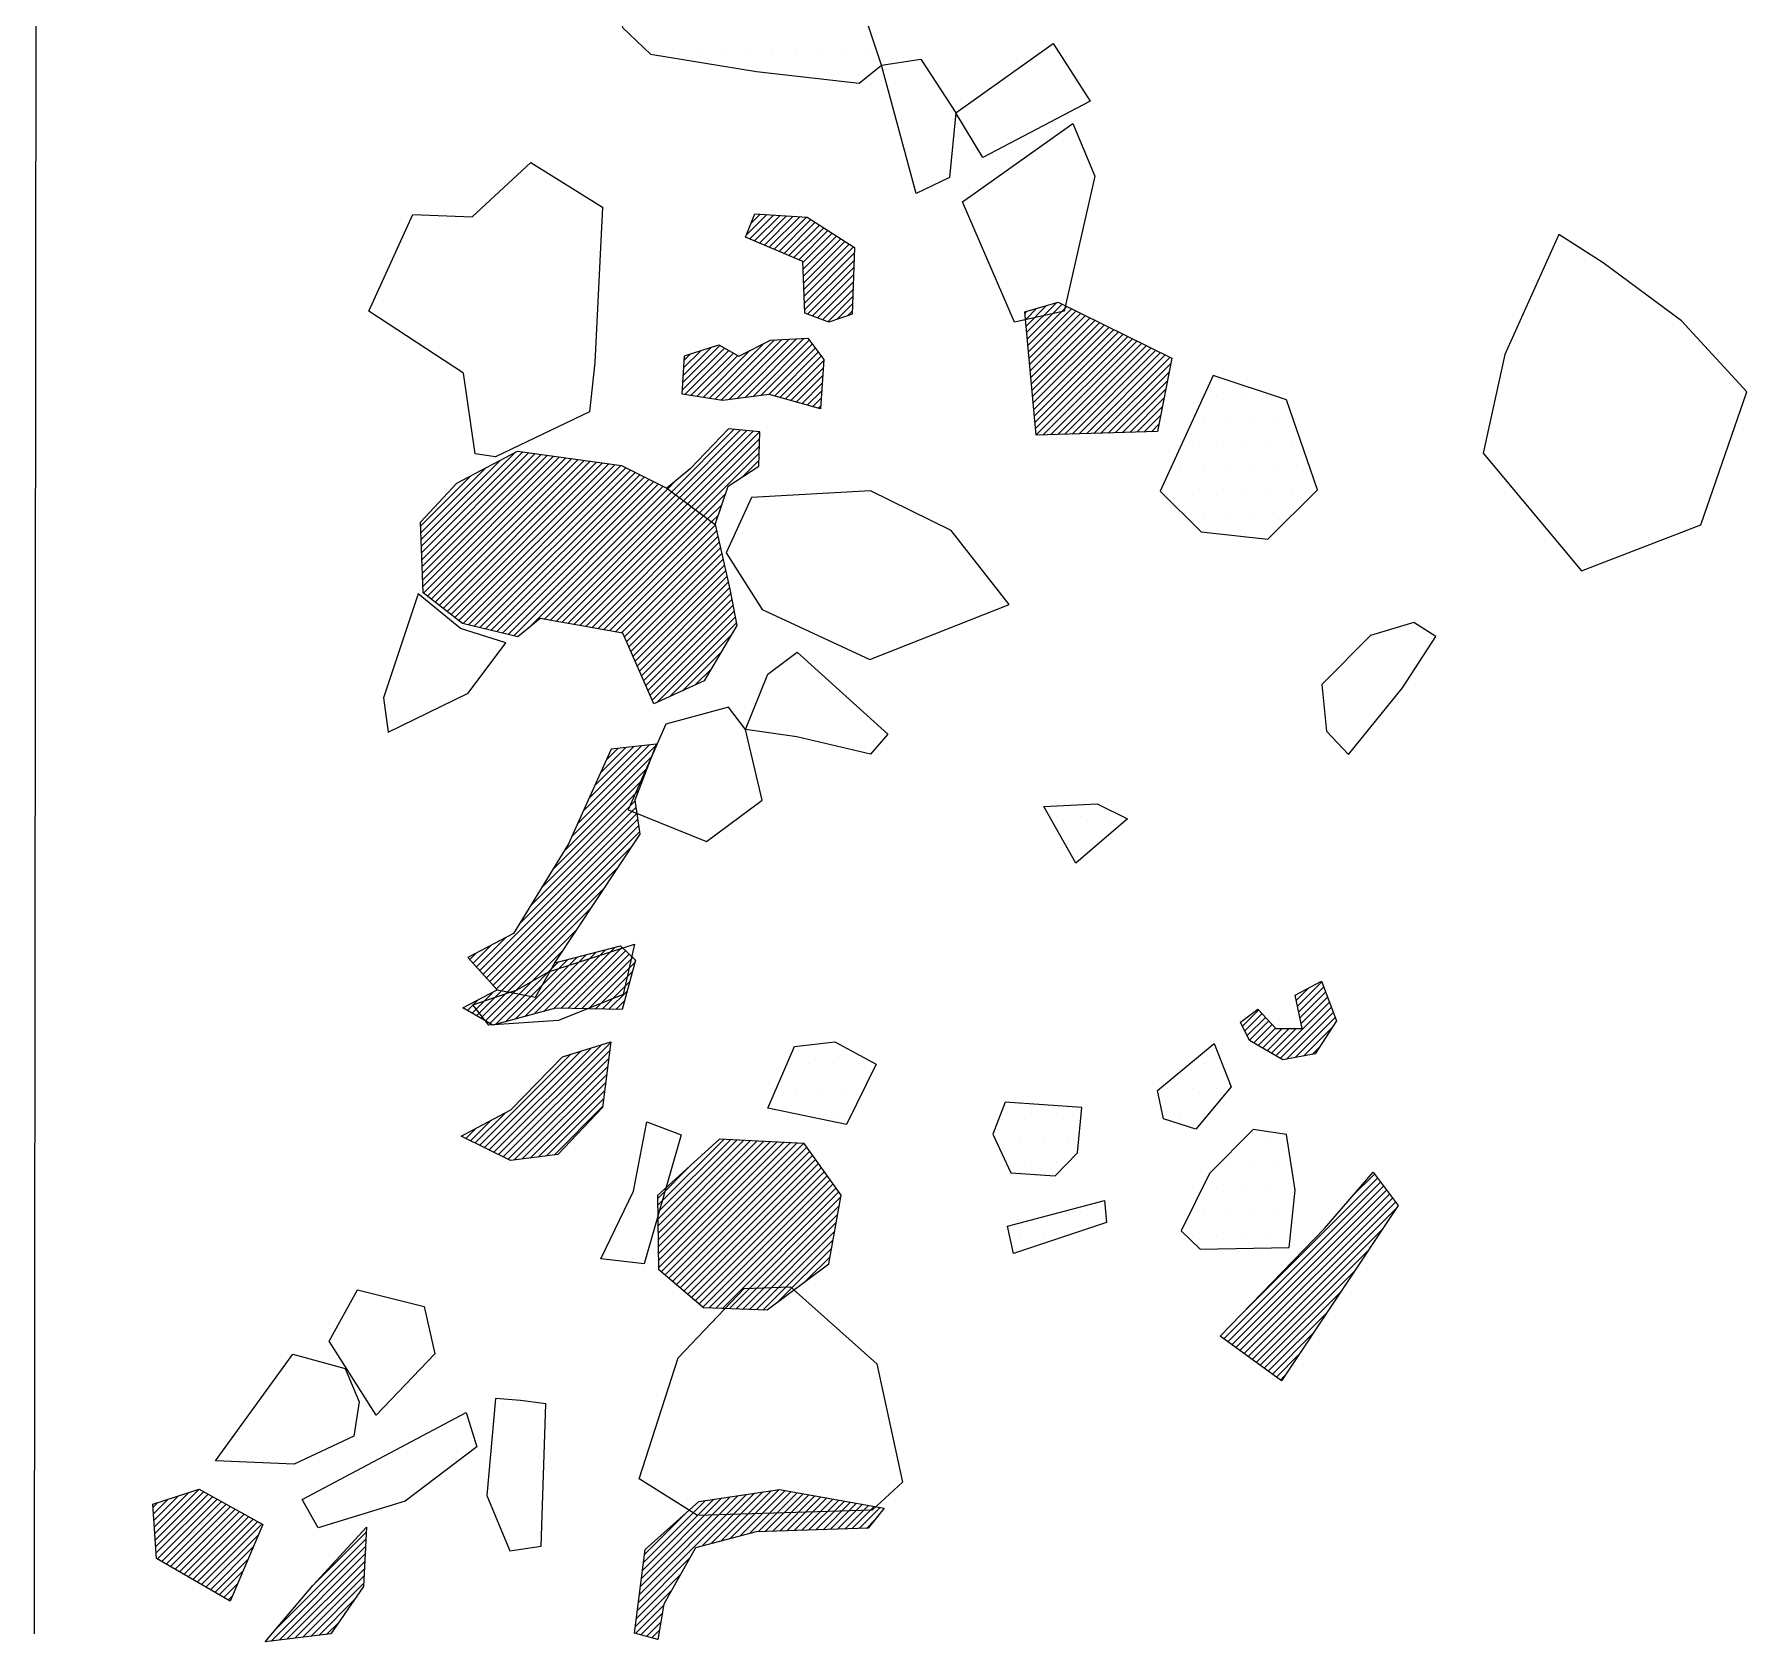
# Model space of a CAD drawing. Header units: metres. Extents: x 2 to 3.5, y -20.02 to -16.47.
# Drawn here: x 1.996 to 2.862, y -20.017 to -19.205 of the extents above; entities that cross this region are included whole.
import ezdxf

# ---------------------------------------------------------------- set-up
doc = ezdxf.new("R2010")
doc.units = ezdxf.units.M
doc.header["$LTSCALE"] = 25
doc.header["$MEASUREMENT"] = 0
doc.linetypes.add('STRICHPUNKTX2', pattern=[2, 1, -0.5, 0, -0.5])
doc.layers.get('0').update_dxf_attribs({"linetype": 'CONTINUOUS'})
for name, color, linetype in [('GRABUNGSGRENZE', 3, 'STRICHPUNKTX2'), ('KNOCHEN', 2, 'CONTINUOUS'), ('KNOCHENSCHRAFF', 2, 'CONTINUOUS'), ('STEINE', 4, 'CONTINUOUS'), ('STEINESCHRAFF', 4, 'CONTINUOUS')]:
    doc.layers.add(name, color=color, linetype=linetype)

# ---------------------------------------------------------------- blocks, each defined once
blk = doc.blocks.new('*X1')
at = {"color": 0}
for p, q in [((235.59, -1930.631), (236.63, -1929.591)), ((235.762, -1930.813), (236.963, -1929.612)), ((235.822, -1930.046), (236.298, -1929.57)), ((236.01, -1930.919), (237.296, -1929.632)), ((236.258, -1931.024), (237.629, -1929.653)), ((236.506, -1931.13), (237.962, -1929.674)), ((236.754, -1931.236), (238.295, -1929.694)), ((237.002, -1931.341), (238.628, -1929.715)), ((237.25, -1931.447), (238.857, -1929.839)), ((237.498, -1931.552), (239.072, -1929.978)), ((237.745, -1931.658), (239.287, -1930.116)), ((237.993, -1931.764), (239.502, -1930.255)), ((238.241, -1931.869), (239.717, -1930.393)), ((238.457, -1932.008), (239.932, -1930.532)), ((238.469, -1932.349), (240.147, -1930.67)), ((238.48, -1932.691), (240.362, -1930.809)), ((238.492, -1933.033), (240.577, -1930.948)), ((238.504, -1933.374), (240.792, -1931.086)), ((238.516, -1933.716), (241.007, -1931.225)), ((238.528, -1934.057), (241.049, -1931.536)), ((238.54, -1934.399), (241.037, -1931.903)), ((238.68, -1934.613), (241.024, -1932.269)), ((238.936, -1934.71), (241.011, -1932.635)), ((239.192, -1934.807), (240.998, -1933.001)), ((239.449, -1934.905), (240.986, -1933.368)), ((239.705, -1935.002), (240.973, -1933.734)), ((240.174, -1934.887), (240.96, -1934.1)), ((240.712, -1934.702), (240.948, -1934.466)), ((249.67, -1934.583), (249.779, -1934.473)), ((249.701, -1934.906), (250.283, -1934.323)), ((249.731, -1935.229), (250.787, -1934.173)), ((249.761, -1935.552), (251.291, -1934.023)), ((249.792, -1935.875), (251.558, -1934.109)), ((249.822, -1936.198), (251.795, -1934.225)), ((249.853, -1936.522), (252.032, -1934.342)), ((249.883, -1936.845), (252.269, -1934.459)), ((249.913, -1937.168), (252.506, -1934.575)), ((249.944, -1937.491), (252.743, -1934.692)), ((249.974, -1937.814), (252.98, -1934.808)), ((250.004, -1938.138), (253.217, -1934.925)), ((250.035, -1938.461), (253.454, -1935.042)), ((250.065, -1938.784), (253.691, -1935.158)), ((250.095, -1939.107), (253.928, -1935.275)), ((250.126, -1939.43), (254.165, -1935.391)), ((232.37, -1938.448), (234.486, -1936.332)), ((232.391, -1938.073), (234.259, -1936.205)), ((232.412, -1937.698), (233.81, -1936.3)), ((233.711, -1938.875), (236.496, -1936.089)), ((234.017, -1938.922), (237.019, -1935.921)), ((234.323, -1938.969), (237.391, -1935.902)), ((234.705, -1938.942), (237.763, -1935.884)), ((235.109, -1938.891), (238.135, -1935.865)), ((235.514, -1938.84), (238.507, -1935.847)), ((235.918, -1938.789), (238.769, -1935.938)), ((236.323, -1938.738), (238.921, -1936.139)), ((250.156, -1939.753), (254.402, -1935.508)), ((250.187, -1940.077), (254.639, -1935.625)), ((250.217, -1940.4), (254.876, -1935.741)), ((250.247, -1940.723), (255.113, -1935.858)), ((250.602, -1940.722), (255.349, -1935.974)), ((250.966, -1940.711), (255.586, -1936.091)), ((251.33, -1940.701), (255.823, -1936.208)), ((251.694, -1940.69), (256.06, -1936.324)), ((232.434, -1937.323), (233.291, -1936.466)), ((232.455, -1936.949), (232.773, -1936.631)), ((232.486, -1938.686), (234.713, -1936.458)), ((232.792, -1938.733), (234.941, -1936.584)), ((233.098, -1938.78), (235.168, -1936.711)), ((233.405, -1938.827), (235.774, -1936.458)), ((236.727, -1938.687), (239.073, -1936.341)), ((237.009, -1938.759), (239.225, -1936.542)), ((237.285, -1938.836), (239.377, -1936.744)), ((237.561, -1938.913), (239.5, -1936.974)), ((252.058, -1940.68), (256.297, -1936.441)), ((252.422, -1940.669), (256.534, -1936.557)), ((252.787, -1940.659), (256.771, -1936.674)), ((253.151, -1940.648), (257.008, -1936.791)), ((253.515, -1940.638), (257.045, -1937.107)), ((237.838, -1938.99), (239.476, -1937.353)), ((238.114, -1939.068), (239.451, -1937.731)), ((253.879, -1940.627), (256.959, -1937.547)), ((254.243, -1940.616), (256.873, -1937.987)), ((238.391, -1939.145), (239.426, -1938.109)), ((238.667, -1939.222), (239.401, -1938.488)), ((238.943, -1939.299), (239.376, -1938.866)), ((254.607, -1940.606), (256.786, -1938.427)), ((254.971, -1940.595), (256.7, -1938.867)), ((239.22, -1939.376), (239.351, -1939.245)), ((255.335, -1940.585), (256.614, -1939.306)), ((255.699, -1940.574), (256.527, -1939.746)), ((231.821, -1943.593), (234.976, -1940.438)), ((232.022, -1943.746), (235.297, -1940.471)), ((232.223, -1943.898), (235.618, -1940.503)), ((232.424, -1944.05), (235.939, -1940.536)), ((232.626, -1944.203), (236.26, -1940.568)), ((256.064, -1940.564), (256.441, -1940.186)), ((232.827, -1944.355), (236.264, -1940.918)), ((233.028, -1944.507), (236.252, -1941.284)), ((219.141, -1945.666), (222.42, -1942.387)), ((219.154, -1946.007), (223.169, -1941.992)), ((219.168, -1946.347), (223.918, -1941.597)), ((219.181, -1946.687), (224.295, -1941.573)), ((219.194, -1947.028), (224.605, -1941.617)), ((219.207, -1947.368), (224.915, -1941.66)), ((219.22, -1947.709), (225.225, -1941.704)), ((219.233, -1948.049), (225.535, -1941.747)), ((219.246, -1948.39), (225.845, -1941.791)), ((219.272, -1948.717), (226.155, -1941.834)), ((219.471, -1948.872), (226.465, -1941.878)), ((219.67, -1949.026), (226.775, -1941.921)), ((219.87, -1949.181), (227.085, -1941.965)), ((220.069, -1949.335), (227.395, -1942.008)), ((220.268, -1949.49), (227.705, -1942.052)), ((220.467, -1949.644), (228.015, -1942.095)), ((220.666, -1949.799), (228.325, -1942.139)), ((220.865, -1949.953), (228.635, -1942.182)), ((221.064, -1950.108), (228.945, -1942.226)), ((221.273, -1950.252), (229.256, -1942.269)), ((221.557, -1950.321), (229.498, -1942.38)), ((233.229, -1944.66), (236.239, -1941.65)), ((235.399, -1942.844), (236.227, -1942.016)), ((219.128, -1945.326), (221.672, -1942.782)), ((221.842, -1950.39), (229.735, -1942.497)), ((222.127, -1950.458), (229.972, -1942.614)), ((222.412, -1950.527), (230.208, -1942.731)), ((222.697, -1950.596), (230.445, -1942.848)), ((222.982, -1950.664), (230.681, -1942.965)), ((223.267, -1950.733), (230.918, -1943.082)), ((223.552, -1950.802), (231.155, -1943.199)), ((231.619, -1943.441), (232.034, -1943.026)), ((223.837, -1950.87), (231.391, -1943.316)), ((224.562, -1950.499), (231.619, -1943.441)), ((225.372, -1950.042), (231.821, -1943.593)), ((225.672, -1950.095), (232.022, -1943.746)), ((225.973, -1950.148), (232.223, -1943.898)), ((226.274, -1950.201), (232.424, -1944.05)), ((233.431, -1944.812), (234.554, -1943.689)), ((226.575, -1950.253), (232.626, -1944.203)), ((226.876, -1950.306), (232.827, -1944.355)), ((227.177, -1950.359), (233.028, -1944.507)), ((227.478, -1950.411), (233.229, -1944.66)), ((227.778, -1950.464), (233.431, -1944.812)), ((228.079, -1950.517), (233.632, -1944.964)), ((233.632, -1944.964), (234.366, -1944.23)), ((233.833, -1945.116), (234.178, -1944.771)), ((228.38, -1950.569), (233.833, -1945.116)), ((228.681, -1950.622), (234.019, -1945.284)), ((228.982, -1950.675), (234.085, -1945.572)), ((229.283, -1950.728), (234.151, -1945.859)), ((229.432, -1950.932), (234.217, -1946.147)), ((229.539, -1951.178), (234.283, -1946.434)), ((229.647, -1951.424), (234.349, -1946.722)), ((229.754, -1951.67), (234.415, -1947.009)), ((229.862, -1951.916), (234.481, -1947.296)), ((229.97, -1952.162), (234.548, -1947.584)), ((230.077, -1952.408), (234.614, -1947.871)), ((230.185, -1952.654), (234.68, -1948.159)), ((230.293, -1952.9), (234.746, -1948.446)), ((230.4, -1953.145), (234.805, -1948.741)), ((230.508, -1953.391), (234.861, -1949.038)), ((230.616, -1953.637), (234.917, -1949.335)), ((230.723, -1953.883), (234.974, -1949.633)), ((230.831, -1954.129), (235.03, -1949.93)), ((231.069, -1954.244), (235.087, -1950.227)), ((231.718, -1953.949), (234.827, -1950.841)), ((232.366, -1953.654), (234.323, -1951.698)), ((233.015, -1953.359), (233.819, -1952.555)), ((226.759, -1961.03), (230.819, -1956.969)), ((227.05, -1960.385), (231.042, -1956.392)), ((227.342, -1959.739), (230.686, -1956.396)), ((227.634, -1959.094), (230.29, -1956.438)), ((227.925, -1958.449), (229.894, -1956.48)), ((228.217, -1957.804), (229.498, -1956.522)), ((228.509, -1957.159), (229.103, -1956.565)), ((226.347, -1961.795), (230.596, -1957.546)), ((225.228, -1963.621), (230.15, -1958.699)), ((225.787, -1962.708), (230.373, -1958.122)), ((224.11, -1965.447), (230.027, -1959.53)), ((224.669, -1964.534), (229.982, -1959.22)), ((222.12, -1967.789), (230.071, -1959.839)), ((222.288, -1967.976), (230.115, -1960.148)), ((222.455, -1968.162), (230.159, -1960.458)), ((222.622, -1968.348), (230.203, -1960.767)), ((222.79, -1968.534), (229.805, -1961.519)), ((222.957, -1968.721), (229.111, -1962.567)), ((223.224, -1968.807), (228.417, -1963.614)), ((223.521, -1968.863), (227.723, -1964.662)), ((223.819, -1968.919), (227.029, -1965.709)), ((221.786, -1967.417), (222.694, -1966.509)), ((221.953, -1967.603), (223.443, -1966.113)), ((225.843, -1969.724), (228.947, -1966.619)), ((226.22, -1969.7), (229.302, -1966.618)), ((221.618, -1967.231), (221.945, -1966.904)), ((223.907, -1970.246), (227.044, -1967.108)), ((224.116, -1968.976), (226.335, -1966.757)), ((224.391, -1970.115), (227.52, -1966.986)), ((224.875, -1969.985), (227.996, -1966.864)), ((225.274, -1968.525), (226.568, -1967.231)), ((225.359, -1969.854), (228.471, -1966.742)), ((225.732, -1967.713), (226.092, -1967.353)), ((226.567, -1969.707), (229.484, -1966.789)), ((226.913, -1969.714), (229.666, -1966.961)), ((227.26, -1969.721), (229.848, -1967.132)), ((227.607, -1969.727), (229.959, -1967.375)), ((224.413, -1969.032), (225.732, -1967.713)), ((227.954, -1969.734), (229.829, -1967.859)), ((228.301, -1969.741), (229.698, -1968.344)), ((221.732, -1969.946), (222.822, -1968.855)), ((221.957, -1970.074), (223.224, -1968.807)), ((222.181, -1970.203), (223.521, -1968.863)), ((222.406, -1970.332), (223.819, -1968.919)), ((222.631, -1970.461), (224.116, -1968.976)), ((222.939, -1970.507), (224.413, -1969.032)), ((223.423, -1970.376), (224.711, -1969.088)), ((224.711, -1969.088), (225.274, -1968.525)), ((228.647, -1969.748), (229.567, -1968.828)), ((263.388, -1969.302), (264.007, -1968.682)), ((263.448, -1969.595), (264.676, -1968.368)), ((263.509, -1969.888), (264.773, -1968.624)), ((263.57, -1970.18), (264.87, -1968.88)), ((263.631, -1970.473), (264.967, -1969.136)), ((221.282, -1969.688), (221.337, -1969.633)), ((221.507, -1969.817), (222.08, -1969.244)), ((228.994, -1969.754), (229.436, -1969.312)), ((260.671, -1970.604), (261.485, -1969.791)), ((260.788, -1970.841), (261.656, -1969.973)), ((262.358, -1972.099), (265.065, -1969.393)), ((262.582, -1972.229), (265.162, -1969.649)), ((262.897, -1972.268), (265.259, -1969.905)), ((260.905, -1971.077), (261.827, -1970.156)), ((261.022, -1971.314), (261.998, -1970.338)), ((261.24, -1971.449), (262.169, -1970.52)), ((261.464, -1971.579), (262.341, -1970.703)), ((261.687, -1971.709), (262.675, -1970.722)), ((261.911, -1971.839), (263.027, -1970.723)), ((262.134, -1971.969), (263.379, -1970.725)), ((263.329, -1972.189), (265.357, -1970.162)), ((263.762, -1972.11), (265.19, -1970.682)), ((222.601, -1976.855), (227.762, -1971.693)), ((222.837, -1976.972), (228.273, -1971.536)), ((223.074, -1977.089), (228.744, -1971.419)), ((223.31, -1977.206), (228.692, -1971.824)), ((264.195, -1972.03), (264.554, -1971.671)), ((222.128, -1976.621), (226.741, -1972.007)), ((222.364, -1976.738), (227.252, -1971.85)), ((223.547, -1977.323), (228.64, -1972.23)), ((223.861, -1977.362), (228.589, -1972.635)), ((224.264, -1977.313), (228.537, -1973.04)), ((224.667, -1977.263), (228.485, -1973.445)), ((225.071, -1977.213), (228.434, -1973.85)), ((225.474, -1977.164), (228.382, -1974.256)), ((221.891, -1976.504), (223.421, -1974.974)), ((225.877, -1977.114), (228.33, -1974.661)), ((221.182, -1976.152), (221.188, -1976.146)), ((221.418, -1976.269), (221.933, -1975.755)), ((221.655, -1976.387), (222.677, -1975.364)), ((231.115, -1979.654), (234.449, -1976.321)), ((231.118, -1980.004), (234.785, -1976.338)), ((231.122, -1980.355), (235.121, -1976.356)), ((231.125, -1980.705), (235.457, -1976.373)), ((231.128, -1981.055), (235.793, -1976.391)), ((231.132, -1981.406), (236.129, -1976.408)), ((231.135, -1981.756), (236.465, -1976.426)), ((231.138, -1982.106), (236.801, -1976.443)), ((231.141, -1982.456), (237.137, -1976.461)), ((231.145, -1982.807), (237.473, -1976.478)), ((231.299, -1983.006), (237.809, -1976.495)), ((231.49, -1983.168), (238.145, -1976.513)), ((231.681, -1983.331), (238.482, -1976.53)), ((231.872, -1983.494), (238.649, -1976.717)), ((232.063, -1983.656), (238.797, -1976.922)), ((231.112, -1979.304), (232.817, -1977.599)), ((232.254, -1983.819), (238.945, -1977.128)), ((232.445, -1983.982), (239.093, -1977.334)), ((232.635, -1984.144), (239.24, -1977.539)), ((232.826, -1984.307), (239.388, -1977.745)), ((233.017, -1984.47), (239.536, -1977.951)), ((233.208, -1984.632), (239.684, -1978.156)), ((233.399, -1984.795), (239.832, -1978.362)), ((233.715, -1984.833), (239.98, -1978.568)), ((259.725, -1986.4), (267.645, -1978.48)), ((259.93, -1986.549), (267.797, -1978.681)), ((260.432, -1985.339), (267.494, -1978.278)), ((266.236, -1979.181), (267.342, -1978.076)), ((234.056, -1984.845), (240.128, -1978.773)), ((234.397, -1984.858), (240.275, -1978.979)), ((234.738, -1984.87), (240.375, -1979.233)), ((260.134, -1986.698), (267.948, -1978.883)), ((260.339, -1986.846), (268.1, -1979.085)), ((260.543, -1986.995), (268.252, -1979.287)), ((260.748, -1987.144), (268.403, -1979.489)), ((235.08, -1984.882), (240.297, -1979.664)), ((235.421, -1984.894), (240.219, -1980.096)), ((260.953, -1987.293), (268.471, -1979.775)), ((235.762, -1984.907), (240.141, -1980.528)), ((236.103, -1984.919), (240.063, -1980.959)), ((261.157, -1987.442), (267.762, -1980.838)), ((236.445, -1984.931), (239.985, -1981.391)), ((237.225, -1984.504), (239.907, -1981.823)), ((261.362, -1987.591), (267.053, -1981.9)), ((238.625, -1983.459), (239.829, -1982.254)), ((261.567, -1987.74), (266.345, -1982.962)), ((261.771, -1987.889), (265.636, -1984.024)), ((261.976, -1988.038), (264.927, -1985.087)), ((262.18, -1988.187), (264.218, -1986.149)), ((262.385, -1988.336), (263.51, -1987.211)), ((262.59, -1988.485), (262.801, -1988.274)), ((205.653, -1995.571), (206.892, -1994.332)), ((205.676, -1995.901), (207.413, -1994.164)), ((205.699, -1996.232), (207.934, -1993.997)), ((205.722, -1996.562), (208.166, -1994.118)), ((205.745, -1996.893), (208.393, -1994.245)), ((230.138, -1999.724), (235.6, -1994.262)), ((230.188, -1999.319), (235.186, -1994.322)), ((233.34, -1996.875), (236.013, -1994.201)), ((233.819, -1996.749), (236.427, -1994.141)), ((234.298, -1996.624), (236.841, -1994.081)), ((234.777, -1996.498), (237.255, -1994.021)), ((235.256, -1996.373), (237.559, -1994.07)), ((235.735, -1996.247), (237.859, -1994.124)), ((236.184, -1996.152), (238.159, -1994.177)), ((236.549, -1996.141), (238.459, -1994.23)), ((236.914, -1996.129), (238.76, -1994.284)), ((205.606, -1994.91), (205.85, -1994.666)), ((205.629, -1995.24), (206.371, -1994.499)), ((205.768, -1997.223), (208.619, -1994.372)), ((205.822, -1997.523), (208.846, -1994.499)), ((206.045, -1997.653), (209.072, -1994.626)), ((206.269, -1997.783), (209.298, -1994.753)), ((206.493, -1997.913), (209.525, -1994.881)), ((206.716, -1998.043), (209.751, -1995.008)), ((206.94, -1998.173), (209.978, -1995.135)), ((230.239, -1998.915), (234.772, -1994.382)), ((230.289, -1998.511), (234.358, -1994.442)), ((230.34, -1998.107), (233.945, -1994.502)), ((230.39, -1997.703), (233.531, -1994.563)), ((230.44, -1997.299), (232.615, -1995.125)), ((237.279, -1996.118), (239.06, -1994.337)), ((237.644, -1996.106), (239.36, -1994.39)), ((238.009, -1996.095), (239.66, -1994.444)), ((238.374, -1996.083), (239.96, -1994.497)), ((238.74, -1996.071), (240.261, -1994.55)), ((239.105, -1996.06), (240.561, -1994.604)), ((239.47, -1996.048), (240.861, -1994.657)), ((239.835, -1996.037), (241.161, -1994.71)), ((240.2, -1996.025), (241.462, -1994.763)), ((240.565, -1996.014), (241.762, -1994.817)), ((240.93, -1996.002), (242.062, -1994.87)), ((241.295, -1995.99), (242.362, -1994.923)), ((207.163, -1998.303), (210.204, -1995.262)), ((207.387, -1998.433), (210.431, -1995.389)), ((207.611, -1998.563), (210.657, -1995.516)), ((207.834, -1998.692), (210.884, -1995.643)), ((208.058, -1998.822), (211.11, -1995.77)), ((241.661, -1995.979), (242.096, -1995.543)), ((208.281, -1998.952), (210.932, -1996.302)), ((208.505, -1999.082), (210.67, -1996.918)), ((211.571, -2001.674), (216.347, -1996.897)), ((211.798, -2001.093), (216.368, -1996.523)), ((213.825, -1998.712), (216.389, -1996.148)), ((208.729, -1999.212), (210.407, -1997.534)), ((211.972, -2001.626), (216.327, -1997.271)), ((212.373, -2001.578), (216.306, -1997.645)), ((230.087, -2000.128), (232.724, -1997.491)), ((208.952, -1999.342), (210.145, -1998.15)), ((212.774, -2001.531), (216.285, -1998.019)), ((213.175, -2001.483), (216.265, -1998.394)), ((230.037, -2000.532), (232.276, -1998.293)), ((209.176, -1999.472), (209.882, -1998.766)), ((209.4, -1999.602), (209.619, -1999.382)), ((213.576, -2001.436), (216.244, -1998.768)), ((229.986, -2000.936), (231.827, -1999.095)), ((213.978, -2001.388), (215.785, -1999.581)), ((229.985, -2001.291), (231.42, -1999.855)), ((230.264, -2001.365), (231.345, -2000.284)), ((214.379, -2001.34), (215.008, -2000.711)), ((230.544, -2001.439), (231.269, -2000.713)), ((230.823, -2001.513), (231.194, -2001.142)), ((231.102, -2001.587), (231.118, -2001.571))]:
    blk.add_line(p, q, dxfattribs=at)
blk = doc.blocks.new('*X6')
at = {"color": 0}
for p, q in [((259.375, -1938.75), (259.375, -1938.75)), ((260.625, -1938.75), (260.625, -1938.75)), ((261.875, -1938.75), (261.875, -1938.75)), ((258.75, -1940), (258.75, -1940)), ((260, -1940), (260, -1940)), ((261.25, -1940), (261.25, -1940)), ((262.5, -1940), (262.5, -1940)), ((258.125, -1941.25), (258.125, -1941.25)), ((259.375, -1941.25), (259.375, -1941.25)), ((260.625, -1941.25), (260.625, -1941.25)), ((261.875, -1941.25), (261.875, -1941.25)), ((263.125, -1941.25), (263.125, -1941.25)), ((257.5, -1942.5), (257.5, -1942.5)), ((258.75, -1942.5), (258.75, -1942.5)), ((260, -1942.5), (260, -1942.5)), ((261.25, -1942.5), (261.25, -1942.5)), ((262.5, -1942.5), (262.5, -1942.5)), ((263.75, -1942.5), (263.75, -1942.5)), ((256.875, -1943.75), (256.875, -1943.75)), ((258.125, -1943.75), (258.125, -1943.75)), ((259.375, -1943.75), (259.375, -1943.75)), ((260.625, -1943.75), (260.625, -1943.75)), ((261.875, -1943.75), (261.875, -1943.75)), ((263.125, -1943.75), (263.125, -1943.75)), ((258.75, -1945), (258.75, -1945)), ((260, -1945), (260, -1945)), ((261.25, -1945), (261.25, -1945)), ((262.5, -1945), (262.5, -1945)), ((251.25, -1960), (251.25, -1960)), ((252.5, -1960), (252.5, -1960)), ((253.75, -1960), (253.75, -1960)), ((251.875, -1961.25), (251.875, -1961.25)), ((253.125, -1961.25), (253.125, -1961.25)), ((238.75, -1972.5), (238.75, -1972.5)), ((240, -1972.5), (240, -1972.5)), ((241.25, -1972.5), (241.25, -1972.5)), ((258.75, -1972.5), (258.75, -1972.5)), ((238.125, -1973.75), (238.125, -1973.75)), ((239.375, -1973.75), (239.375, -1973.75)), ((240.625, -1973.75), (240.625, -1973.75)), ((256.875, -1973.75), (256.875, -1973.75)), ((258.125, -1973.75), (258.125, -1973.75)), ((259.375, -1973.75), (259.375, -1973.75)), ((238.75, -1975), (238.75, -1975)), ((240, -1975), (240, -1975)), ((248.75, -1975), (248.75, -1975)), ((250, -1975), (250, -1975)), ((251.25, -1975), (251.25, -1975)), ((252.5, -1975), (252.5, -1975)), ((257.5, -1975), (257.5, -1975)), ((258.75, -1975), (258.75, -1975)), ((249.375, -1976.25), (249.375, -1976.25)), ((250.625, -1976.25), (250.625, -1976.25)), ((251.875, -1976.25), (251.875, -1976.25)), ((261.875, -1976.25), (261.875, -1976.25)), ((248.75, -1977.5), (248.75, -1977.5)), ((250, -1977.5), (250, -1977.5)), ((251.25, -1977.5), (251.25, -1977.5)), ((260, -1977.5), (260, -1977.5)), ((261.25, -1977.5), (261.25, -1977.5)), ((262.5, -1977.5), (262.5, -1977.5)), ((259.375, -1978.75), (259.375, -1978.75)), ((260.625, -1978.75), (260.625, -1978.75)), ((261.875, -1978.75), (261.875, -1978.75)), ((263.125, -1978.75), (263.125, -1978.75)), ((252.5, -1980), (252.5, -1980)), ((253.75, -1980), (253.75, -1980)), ((258.75, -1980), (258.75, -1980)), ((260, -1980), (260, -1980)), ((261.25, -1980), (261.25, -1980)), ((262.5, -1980), (262.5, -1980)), ((249.375, -1981.25), (249.375, -1981.25)), ((250.625, -1981.25), (250.625, -1981.25)), ((258.125, -1981.25), (258.125, -1981.25)), ((259.375, -1981.25), (259.375, -1981.25)), ((260.625, -1981.25), (260.625, -1981.25)), ((261.875, -1981.25), (261.875, -1981.25))]:
    blk.add_line(p, q, dxfattribs=at)
blk = doc.blocks.new('*X7')
at = {"color": 0}
for p, q in [((230.625, -1921.25), (230.625, -1921.25)), ((231.875, -1921.25), (231.875, -1921.25)), ((233.125, -1921.25), (233.125, -1921.25)), ((234.375, -1921.25), (234.375, -1921.25)), ((235.625, -1921.25), (235.625, -1921.25)), ((236.875, -1921.25), (236.875, -1921.25)), ((238.125, -1921.25), (238.125, -1921.25)), ((239.375, -1921.25), (239.375, -1921.25)), ((240.625, -1921.25), (240.625, -1921.25)), ((241.875, -1921.25), (241.875, -1921.25)), ((237.5, -1922.5), (237.5, -1922.5)), ((238.75, -1922.5), (238.75, -1922.5)), ((240, -1922.5), (240, -1922.5)), ((241.25, -1922.5), (241.25, -1922.5))]:
    blk.add_line(p, q, dxfattribs=at)

msp = doc.modelspace()

# ---------------------------------------------------------------- linework, layer by layer
at = {"layer": 'GRABUNGSGRENZE'}
msp.add_lwpolyline([(1.99916, -16.4672), (1.996, -20.01301)], dxfattribs=at)
at = {"layer": 'KNOCHEN'}
for points in [[(2.38546, -19.34562), (2.38455, -19.31961), (2.35554, -19.30724), (2.36018, -19.29553), (2.38669, -19.29718), (2.41059, -19.31258), (2.40942, -19.34623), (2.39768, -19.35026), (2.38546, -19.34562)], [(2.50248, -19.40732), (2.49663, -19.34508), (2.51348, -19.34005), (2.57099, -19.36835), (2.56369, -19.40555), (2.50248, -19.40732)], [(2.39341, -19.3941), (2.36743, -19.38685), (2.34396, -19.38981), (2.32357, -19.38666), (2.32468, -19.36728), (2.34204, -19.36175), (2.35221, -19.3674), (2.36806, -19.35931), (2.38693, -19.35837), (2.39504, -19.36912), (2.39341, -19.3941)], [(2.34012, -19.45251), (2.34683, -19.43316), (2.36217, -19.42303), (2.36276, -19.4057), (2.34696, -19.4041), (2.32749, -19.42441), (2.31572, -19.43405)], [(2.24042, -19.5092), (2.21241, -19.50245), (2.19258, -19.48706), (2.19121, -19.45136), (2.20965, -19.43155), (2.24032, -19.41536), (2.29282, -19.42273), (2.31572, -19.43405), (2.34012, -19.45251), (2.34762, -19.48519), (2.35111, -19.50356), (2.33467, -19.53154), (2.30912, -19.54315), (2.29347, -19.50739), (2.25168, -19.50007), (2.24042, -19.5092)], [(2.22996, -19.68764), (2.24932, -19.6913), (2.25909, -19.674), (2.30221, -19.60891), (2.29973, -19.59156), (2.31056, -19.56356), (2.28761, -19.56601), (2.26598, -19.61385), (2.23824, -19.65912), (2.21524, -19.67126), (2.22996, -19.68764)], [(2.25909, -19.674), (2.29227, -19.66547), (2.29989, -19.67265), (2.29315, -19.69761), (2.2595, -19.69695), (2.22784, -19.70548), (2.21258, -19.69675), (2.22996, -19.68764)], [(2.60574, -19.70406), (2.61444, -19.69747), (2.62357, -19.7072), (2.63683, -19.70726), (2.63333, -19.69041), (2.64662, -19.68333), (2.65419, -19.70325), (2.64341, -19.72004), (2.62707, -19.72303), (2.61029, -19.71326), (2.60574, -19.70406)], [(2.21179, -19.76151), (2.23684, -19.74836), (2.26296, -19.72144), (2.28747, -19.7139), (2.28325, -19.74703), (2.26071, -19.7709), (2.23673, -19.77386), (2.21179, -19.76151)], [(2.3111, -19.79152), (2.31145, -19.82875), (2.33432, -19.84823), (2.36644, -19.84939), (2.39765, -19.82606), (2.40392, -19.79141), (2.38516, -19.76532), (2.34234, -19.7631), (2.3111, -19.79152)], [(2.59536, -19.86262), (2.64812, -19.80828), (2.67272, -19.77983), (2.6854, -19.79671), (2.62637, -19.88519), (2.59536, -19.86262)], [(2.09501, -19.99661), (2.05787, -19.97503), (2.05595, -19.94748), (2.07944, -19.93993), (2.11149, -19.95792), (2.09501, -19.99661)], [(2.29943, -20.0128), (2.30472, -19.97049), (2.33185, -19.94613), (2.37268, -19.94019), (2.42567, -19.9496), (2.41747, -19.95976), (2.36085, -19.96156), (2.33022, -19.96958), (2.31429, -19.99807), (2.31115, -20.01591), (2.29943, -20.0128)], [(2.11277, -20.01708), (2.13686, -19.98863), (2.16401, -19.95917), (2.16235, -19.98925), (2.14593, -20.01315), (2.11277, -20.01708)]]:
    msp.add_lwpolyline(points, dxfattribs=at)
at = {"layer": 'STEINE'}
for points in [[(2.42425, -19.22033), (2.40361, -19.15854), (2.36494, -19.13899), (2.31956, -19.13726), (2.30432, -19.1219), (2.28081, -19.13506), (2.29327, -19.20141), (2.30749, -19.21473), (2.361, -19.22363), (2.41299, -19.22946), (2.42425, -19.22033)], [(2.47555, -19.26696), (2.46188, -19.24447), (2.51099, -19.20949), (2.52973, -19.23864), (2.47555, -19.26696)], [(2.46188, -19.24447), (2.45868, -19.27709), (2.44182, -19.28518), (2.42425, -19.22033), (2.44415, -19.21736), (2.46188, -19.24447)], [(2.49151, -19.35016), (2.46526, -19.28936), (2.52102, -19.24982), (2.53212, -19.27639), (2.51652, -19.34466), (2.49151, -19.35016)], [(2.2189, -19.4168), (2.21296, -19.37598), (2.16515, -19.34466), (2.18729, -19.2958), (2.21738, -19.29695), (2.24708, -19.26954), (2.28319, -19.29214), (2.27927, -19.37066), (2.27662, -19.39563), (2.22909, -19.41837), (2.2189, -19.4168)], [(2.76658, -19.30597), (2.73929, -19.36653), (2.72836, -19.41646), (2.77808, -19.47584), (2.83836, -19.45264), (2.8616, -19.38542), (2.8286, -19.34958), (2.78895, -19.32034), (2.76658, -19.30597)], [(2.59186, -19.37711), (2.56509, -19.43564), (2.58591, -19.45613), (2.61955, -19.45985), (2.64464, -19.43497), (2.62903, -19.38951), (2.59186, -19.37711)], [(2.48885, -19.49294), (2.45944, -19.45558), (2.41872, -19.43552), (2.35853, -19.43883), (2.34566, -19.46682), (2.3639, -19.49546), (2.41835, -19.52068), (2.48885, -19.49294)], [(2.23429, -19.51223), (2.21137, -19.50499), (2.19003, -19.48756), (2.17246, -19.54001), (2.17494, -19.55736), (2.21531, -19.53765), (2.23429, -19.51223)], [(2.69331, -19.50199), (2.67135, -19.50852), (2.64677, -19.5334), (2.64921, -19.55687), (2.66038, -19.56865), (2.68756, -19.53511), (2.7045, -19.50917), (2.69331, -19.50199)], [(2.35547, -19.55611), (2.36682, -19.52811), (2.38165, -19.51695), (2.42737, -19.55846), (2.41866, -19.56862), (2.38147, -19.55979), (2.35547, -19.55611)], [(2.29614, -19.59665), (2.33585, -19.61263), (2.36399, -19.59184), (2.35547, -19.55611), (2.34685, -19.54485), (2.3152, -19.55338), (2.29614, -19.59665)], [(2.52245, -19.62364), (2.50626, -19.59501), (2.53329, -19.5936), (2.54856, -19.60131), (2.52245, -19.62364)], [(2.21769, -19.69524), (2.24016, -19.68769), (2.25601, -19.67858), (2.29942, -19.66449), (2.2937, -19.68996), (2.261, -19.70308), (2.2258, -19.70547), (2.21769, -19.69524)], [(2.40662, -19.75573), (2.36688, -19.74739), (2.38028, -19.71634), (2.40069, -19.71388), (2.42155, -19.72519), (2.40662, -19.75573)], [(2.58306, -19.75802), (2.56677, -19.75285), (2.56377, -19.73856), (2.59243, -19.71472), (2.60101, -19.73668), (2.58306, -19.75802)], [(2.48674, -19.74434), (2.48055, -19.76064), (2.48964, -19.78006), (2.51208, -19.78168), (2.52335, -19.77), (2.52549, -19.74706), (2.48674, -19.74434)], [(2.28241, -19.82352), (2.29887, -19.78943), (2.30566, -19.75427), (2.32297, -19.76097), (2.30432, -19.82617), (2.28241, -19.82352)], [(2.63023, -19.81789), (2.63342, -19.78884), (2.62895, -19.76077), (2.61213, -19.75815), (2.59011, -19.78049), (2.5757, -19.8095), (2.58535, -19.81872), (2.63023, -19.81789)], [(2.491, -19.82086), (2.488, -19.80708), (2.53701, -19.79403), (2.53798, -19.80525), (2.491, -19.82086)], [(2.16885, -19.90258), (2.14504, -19.86525), (2.15944, -19.83931), (2.19306, -19.84761), (2.19856, -19.87161), (2.16885, -19.90258)], [(2.30181, -19.93478), (2.32146, -19.87367), (2.35476, -19.83863), (2.37822, -19.83771), (2.42191, -19.87666), (2.43491, -19.93638), (2.41955, -19.95059), (2.33131, -19.95327), (2.30181, -19.93478)], [(2.08766, -19.92569), (2.12666, -19.8718), (2.15314, -19.87906), (2.16021, -19.89592), (2.15758, -19.91325), (2.12743, -19.92739), (2.08766, -19.92569)], [(2.22906, -19.89418), (2.22477, -19.94312), (2.23638, -19.97121), (2.2522, -19.96873), (2.25455, -19.89684), (2.24181, -19.89525), (2.22906, -19.89418)], [(2.13953, -19.95957), (2.13144, -19.94526), (2.21424, -19.90125), (2.21978, -19.91861), (2.18345, -19.946), (2.13953, -19.95957)]]:
    msp.add_lwpolyline(points, dxfattribs=at)

# ---------------------------------------------------------------- block references
at = {"layer": 'KNOCHENSCHRAFF', "xscale": 0.01, "yscale": 0.01, "zscale": 0.01}
msp.add_blockref('*X1', (0, 0), dxfattribs=at)
at = {"layer": 'STEINESCHRAFF', "xscale": 0.01, "yscale": 0.01, "zscale": 0.01}
for name in ['*X7', '*X6']:
    msp.add_blockref(name, (0, 0), dxfattribs=at)

doc.saveas('drawing.dxf')
